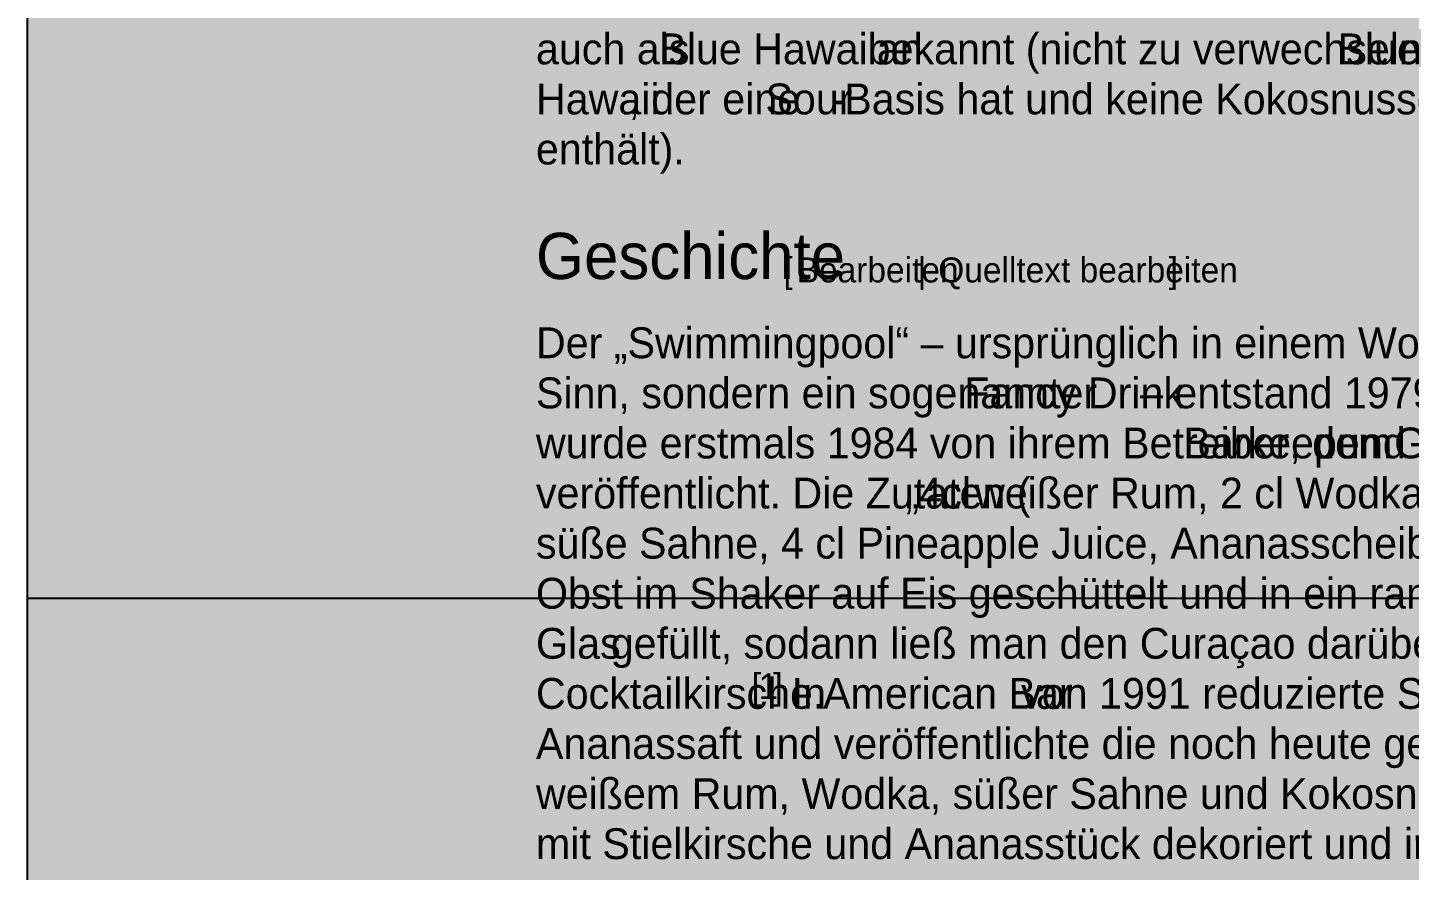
# Model space of a CAD drawing. Extents: x 0 to 1501, y 0 to 1722.
# Drawn here: x 0 to 718, y 861 to 1298 of the extents above; entities that cross this region are included whole.
import ezdxf

# ---------------------------------------------------------------- set-up
doc = ezdxf.new("R2010")
doc.units = 0

msp = doc.modelspace()

# ---------------------------------------------------------------- hatches: boundary and pattern name
at = {"true_color": 0xf8f9fa}
msp.add_hatch(color=256, dxfattribs=at).paths.add_polyline_path([(0, 1722), (1280, 1722), (1280, 1002), (0, 1002)], flags=0)
at = {"true_color": 0xffffff}
msp.add_hatch(color=256, dxfattribs=at).paths.add_polyline_path([(0, 1656), (1280, 1656), (1280, 0), (0, 0)], flags=0)

# ---------------------------------------------------------------- linework, layer by layer
at = {"true_color": 0xf8f9fa}
msp.add_lwpolyline([(0, 1722), (1280, 1722), (1280, 1002), (0, 1002)], close=True, dxfattribs=at)
at = {"true_color": 0xffffff}
msp.add_lwpolyline([(0, 1656), (1280, 1656), (1280, 0), (0, 0)], close=True, dxfattribs=at)

# ---------------------------------------------------------------- texts
at = {"true_color": 0x202122}
for s, p in [('auch als ', (264, 1279.35)), ('Blue Hawaiian', (328.05, 1279.35)), (' bekannt (nicht zu verwechseln mit ', (430.32, 1279.35)), ('Blue', (680.27, 1279.35)), ('Hawaii', (264, 1253.35)), (', der eine ', (312, 1253.35)), ('-Basis hat und keine Kokosnusscreme', (416.98, 1253.35)), ('enthält).', (264, 1227.35)), ('Der „Swimmingpool“ – ursprünglich in einem Wort geschrieben und eigentlich kein ', (264, 1126.77)), ('Sinn, sondern ein sogenannter ', (264, 1100.77)), ('Fancy Drink', (486.43, 1100.77)), (' – entstand 1979 in der Münchener ', (571.78, 1100.77)), ('wurde erstmals 1984 von ihrem Betreiber, dem ', (264, 1074.77)), (' und ', (674.08, 1074.77)), ('veröffentlicht. Die Zutaten (', (264, 1048.77)), ('„4 ', (455.83, 1048.77)), (' weißer Rum, 2 cl Wodka, 1 cl Curaçao Blue, 2 cl Coconut Cream, 1 cl', (486.07, 1048.77)), ('süße Sahne, 4 cl Pineapple Juice, Ananasscheibe, Cocktailkirsche“', (264, 1022.77)), ('Obst im Shaker auf Eis geschüttelt und in ein randvoll mit gestoßenem Eis gefülltes bauchiges ', (264, 996.77)), (' gefüllt, sodann ließ man den Curaçao darüberfließen und garnierte mit Ananasscheibe und', (296.9, 970.77)), ('Cocktailkirsche.', (264, 944.77)), ('American Bar', (413.1, 944.77)), (' von 1991 reduzierte Schumann den Anteil des Rums zugunsten von', (510.03, 944.77)), (' In ', (390.85, 944.77)), ('Ananassaft und veröffentlichte die noch heute geläufige Rezeptur für seinen ', (264, 918.77)), ('weißem Rum, Wodka, süßer Sahne und Kokosnusscreme, 6 cl Ananassaft sowie 1 cl Blue Curaçao, der', (264, 892.77)), ('mit Stielkirsche und Ananasstück dekoriert und in seiner Bar nunmehr in einem ', (264, 866.77))]:
    msp.add_text(s, height=16, dxfattribs=at).set_placement(p)
at = {"true_color": 0x3366cc}
for s, height, p in [('Sour', 16, (383.18, 1253.35)), ('Bearbeiten', 13, (399.4, 1166.1)), ('Quelltext bearbeiten', 13, (472.92, 1166.1)), ('Barkeeper', 16, (600.25, 1074.77)), ('Gastronomen', 16, (709.68, 1074.77)), ('cl', 16, (474.52, 1048.77)), ('Glas', 16, (264, 970.77)), ('[', 13.33, (376.03, 949.87)), ('1', 13.33, (379.73, 949.87)), (']', 13.33, (387.15, 949.87))]:
    msp.add_text(s, height=height, dxfattribs=at).set_placement(p)
at = {"true_color": 0x101418}
msp.add_text('Geschichte', height=24, dxfattribs=at).set_placement((264, 1167.85))
at = {"true_color": 0x54595d}
for s, p in [('[', (392.53, 1166.1)), ('|', (462.3, 1166.1)), (']', (592.57, 1166.1))]:
    msp.add_text(s, height=13, dxfattribs=at).set_placement(p)

doc.saveas('drawing.dxf')
